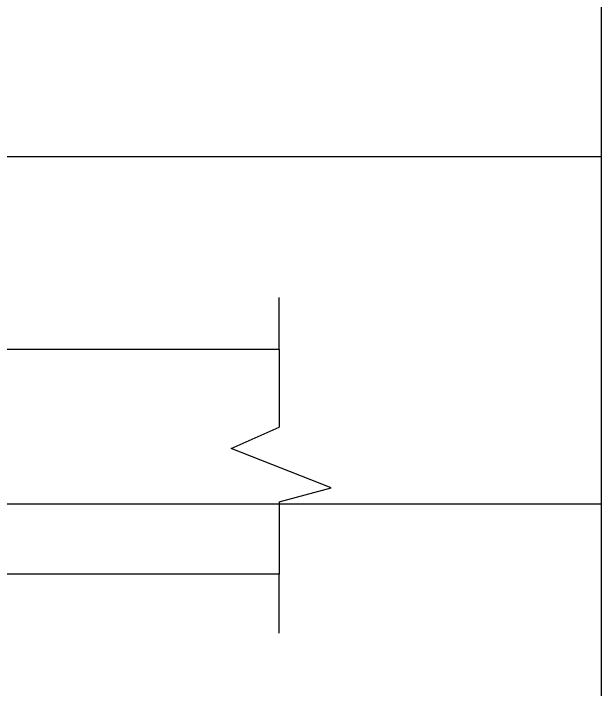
# Model space of a CAD drawing. Extents: x 14204718 to 16986381, y -1556765 to -15898.
# Drawn here: x 14920561 to 14922083, y -226962 to -225211 of the extents above; entities that cross this region are included whole.
import ezdxf

# ---------------------------------------------------------------- set-up
doc = ezdxf.new("R2010")
doc.units = 0
doc.header["$LTSCALE"] = 1000
doc.header["$MEASUREMENT"] = 0
doc.layers.add('02___PRT_ALL_AXES', color=7, linetype='Continuous')
doc.layers.add('JZ_0', color=7, linetype='Continuous')

# ---------------------------------------------------------------- blocks, each defined once
blk = doc.blocks.new('抗震大样2')
at = {"color": 4}
for points in [[(8877.1, -3727.3), (8877.1, -3534.5)], [(8877.1, -3727.3), (8877.1, -4014.4)], [(8699.2, -4092.7), (8877.1, -4014.4)], [(9068.6, -4239.1), (8699.2, -4092.7)], [(8877.1, -4290.3), (9068.6, -4239.1)], [(8877.1, -4290.3), (8877.1, -4558.1)], [(8877.1, -4776.5), (8877.1, -4558.1)]]:
    blk.add_lwpolyline(points, dxfattribs=at)
at = {"layer": '02___PRT_ALL_AXES', "color": 1, "linetype": 'Continuous'}
for p, q in [((8877.1, -3727.3), (4141.4, -3727.3)), ((8877.1, -4558.1), (4141.4, -4558.1))]:
    blk.add_line(p, q, dxfattribs=at)

msp = doc.modelspace()

# ---------------------------------------------------------------- linework, layer by layer
at = {"layer": 'JZ_0', "color": 8}
for p, q in [((14922082.6, -255968.8), (14922082.6, -207580.8)), ((14904849.7, -225580.8), (14922082.6, -225580.8)), ((14904849.7, -226480.8), (14922082.6, -226480.8))]:
    msp.add_line(p, q, dxfattribs=at)

# ---------------------------------------------------------------- block references
at = {"xscale": 0.7, "yscale": 0.7, "zscale": 0.7}
msp.add_blockref('抗震大样2', (14915034.6, -223472.3), dxfattribs=at)

doc.saveas('drawing.dxf')
